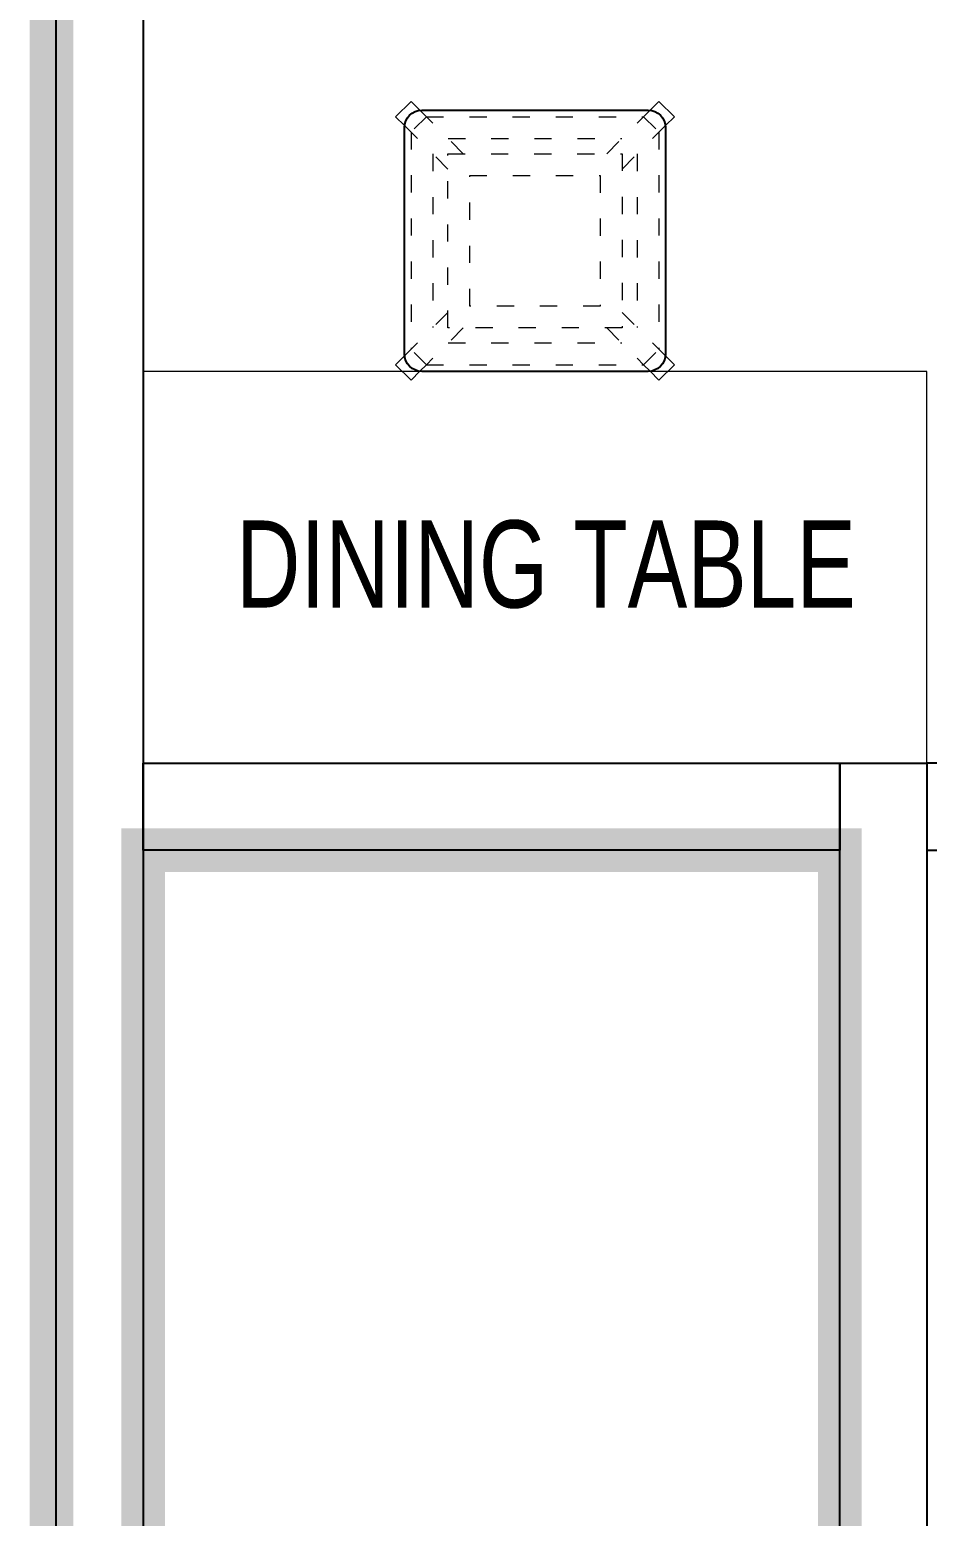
# Model space of a CAD drawing. Header units: feet. Extents: x 4160858 to 4180592, y -5463117 to -5454658.
# Drawn here: x 4177832 to 4178863, y -5459339 to -5457631 of the extents above; entities that cross this region are included whole.
import ezdxf

# ---------------------------------------------------------------- set-up
doc = ezdxf.new("R2010")
doc.units = ezdxf.units.FT
doc.header["$LTSCALE"] = 33
doc.header["$MEASUREMENT"] = 0
doc.linetypes.add('ACAD_ISO03W100', pattern=[30, 12, -18])
for name, color, linetype, lineweight in [('LENS-PARTITION', 21, 'Continuous', 25), ('LENS-TEXT', 31, 'Continuous', 5), ('LK-FF&E WALL', 1, 'Continuous', 9), ('LK-FLUTTED FINISH', 20, 'Continuous', 30), ('LK-TILES FINISH', 251, 'Continuous', 5), ('LN-ELEVATION-1', 81, 'Continuous', 25), ('LN-ELEVATION-3', 125, 'Continuous', 18), ('LN-ELEVATION-5', 167, 'Continuous', 5)]:
    doc.layers.add(name, color=color, linetype=linetype, lineweight=lineweight)
doc.styles.add('LK TXT', font='GILC____.TTF', dxfattribs={"height": 100})

# ---------------------------------------------------------------- blocks, each defined once
blk = doc.blocks.new('Stool')
at = {"layer": 'LN-ELEVATION-1', "ltscale": 0.5}
blk.add_lwpolyline([(-130, 300), (130, 300, -0.4142135623730951), (150, 280), (150, 20, -0.4142135623730951), (130, 0), (-130, 0, -0.4142135623730951), (-150, 20), (-150, 280, -0.4142135623730951)], format="xyb", close=True, dxfattribs=at)
at = {"layer": 'LN-ELEVATION-3', "linetype": 'ACAD_ISO03W100', "ltscale": 0.05}
for p, q in [((-82.3223304701969, 250), (-124.6966991401277, 292.374368671095)), ((-124.696699141059, 292.3743686703965), (124.6966991401277, 292.374368671095)), ((82.3223304701969, 250), (124.6966991401277, 292.374368671095)), ((-100, 232.3223304701969), (-142.3743686703965, 274.6966991415247)), ((-142.3743686708621, 274.6966991410591), (-142.3743686708621, 25.30330085894093)), ((100, 232.3223304701969), (142.3743686703965, 274.6966991415247)), ((142.3743686708621, 274.6966991410591), (142.3743686708621, 25.30330085894093)), ((-99.69669914059341, 267.3743686703965), (99.69669913966209, 267.374368671095)), ((-117.3743686703965, 249.6966991408263), (-117.3743686703965, 50.30330085847527)), ((117.3743686703965, 249.6966991408263), (117.3743686703965, 50.30330085847527)), ((-100, 67.67766952980308), (-142.3743686703965, 25.30330085847527)), ((100, 67.67766952980308), (142.3743686703965, 25.30330085847527)), ((-82.3223304701969, 50), (-124.6966991401277, 7.625631328905001)), ((82.3223304701969, 50), (124.6966991401277, 7.625631328905001)), ((-99.69669914059341, 32.62563132960349), (99.69669913966209, 32.625631328905)), ((-124.696699141059, 7.625631329603493), (124.6966991401277, 7.625631328905001))]:
    blk.add_line(p, q, dxfattribs=at)
for points in [[(-132.2008663183078, 299.8785358476453), (-124.696699141059, 292.3743686703965), (-142.3743686708621, 274.6966991410591), (-149.8785358476452, 282.200866318075)], [(132.2008663183078, 299.8785358476453), (124.696699141059, 292.3743686703965), (142.3743686708621, 274.6966991410591), (149.8785358476452, 282.200866318075)], [(-132.2008663183078, 0.1214641523547471), (-124.696699141059, 7.625631329603493), (-142.3743686708621, 25.30330085894093), (-149.8785358476452, 17.79913368192501)], [(132.2008663183078, 0.1214641523547471), (124.696699141059, 7.625631329603493), (142.3743686708621, 25.30330085894093), (149.8785358476452, 17.79913368192501)]]:
    blk.add_lwpolyline(points, dxfattribs=at)
for points in [[(-100, 250), (100, 250), (100, 50), (-100, 50)], [(-75, 225), (75, 225), (75, 75), (-75, 75)]]:
    blk.add_lwpolyline(points, close=True, dxfattribs=at)
at = {"layer": 'LN-ELEVATION-5', "ltscale": 0.5}
for points in [[(-149.8785358476452, 282.200866318075), (-160.0520382001996, 292.3743686706293), (-142.3743686708621, 310.0520381999668), (-132.2008663183078, 299.8785358478781)], [(149.8785358476452, 282.200866318075), (160.0520382001996, 292.3743686706293), (142.3743686708621, 310.0520381999668), (132.2008663183078, 299.8785358478781)], [(-149.8785358476452, 17.79913368192501), (-160.0520382001996, 7.625631329370662), (-142.3743686708621, -10.05203819996677), (-132.2008663183078, 0.1214641521219164)], [(149.8785358476452, 17.79913368192501), (160.0520382001996, 7.625631329370662), (142.3743686708621, -10.05203819996677), (132.2008663183078, 0.1214641521219164)]]:
    blk.add_lwpolyline(points, dxfattribs=at)

msp = doc.modelspace()

# ---------------------------------------------------------------- linework, layer by layer
at = {"layer": 'LENS-PARTITION'}
for points in [[(4177962.29530009, -5460138.560931055), (4177862.279548423, -5460138.560931055), (4177862.279548423, -5456713.545179497), (4177962.29530009, -5456713.545179497)], [(4177962.29530009, -5458473.545179389), (4178762.279548425, -5458473.545179389), (4178762.279548425, -5458573.545179389), (4177962.29530009, -5458573.545179389)], [(4178862.279548424, -5459738.54517939), (4178762.279548425, -5459738.54517939), (4178762.279548425, -5458473.545179389), (4178862.279548424, -5458473.545179389)], [(4178862.279548424, -5458573.545179389), (4180362.279548424, -5458573.545179389), (4180362.279548424, -5458473.545179389), (4178862.279548424, -5458473.545179389)]]:
    msp.add_lwpolyline(points, close=True, dxfattribs=at)
at = {"layer": 'LK-FF&E WALL'}
msp.add_lwpolyline([(4177962.29530009, -5458473.545179389), (4178862.29530009, -5458473.545179389), (4178862.29530009, -5458023.545179389), (4177962.29530009, -5458023.545179389)], close=True, dxfattribs=at)
at = {"layer": 'LK-FLUTTED FINISH', "linetype": 'ACAD_ISO03W100', "ltscale": 0.05, "const_width": 50}
msp.add_lwpolyline([(4177857.079090926, -5456813.545179389), (4177857.079090926, -5462538.545179389)], dxfattribs=at)
at = {"layer": 'LK-TILES FINISH', "color": 212, "linetype": 'ACAD_ISO03W100', "ltscale": 0.05, "const_width": 50}
msp.add_lwpolyline([(4178762.279548425, -5458573.545179389), (4177962.29530009, -5458573.545179389), (4177962.29530009, -5460938.54517939), (4178762.279548425, -5460938.54517939)], close=True, dxfattribs=at)

# ---------------------------------------------------------------- block references
at = {"layer": 'LK-FF&E WALL'}
msp.add_blockref('Stool', (4178412.29530009, -5458023.545179389), dxfattribs=at)

# ---------------------------------------------------------------- texts
at = {"layer": 'LENS-TEXT', "color": 0, "linetype": 'Continuous', "ltscale": 3, "insert": (4178424.863418424, -5458245.535332626), "char_height": 100, "attachment_point": 5, "style": 'LK TXT'}
msp.add_mtext_dynamic_manual_height_columns('DINING TABLE', width=783.9636358173434, gutter_width=0.9999999999999992, heights=[0], dxfattribs=at)

doc.saveas('drawing.dxf')
